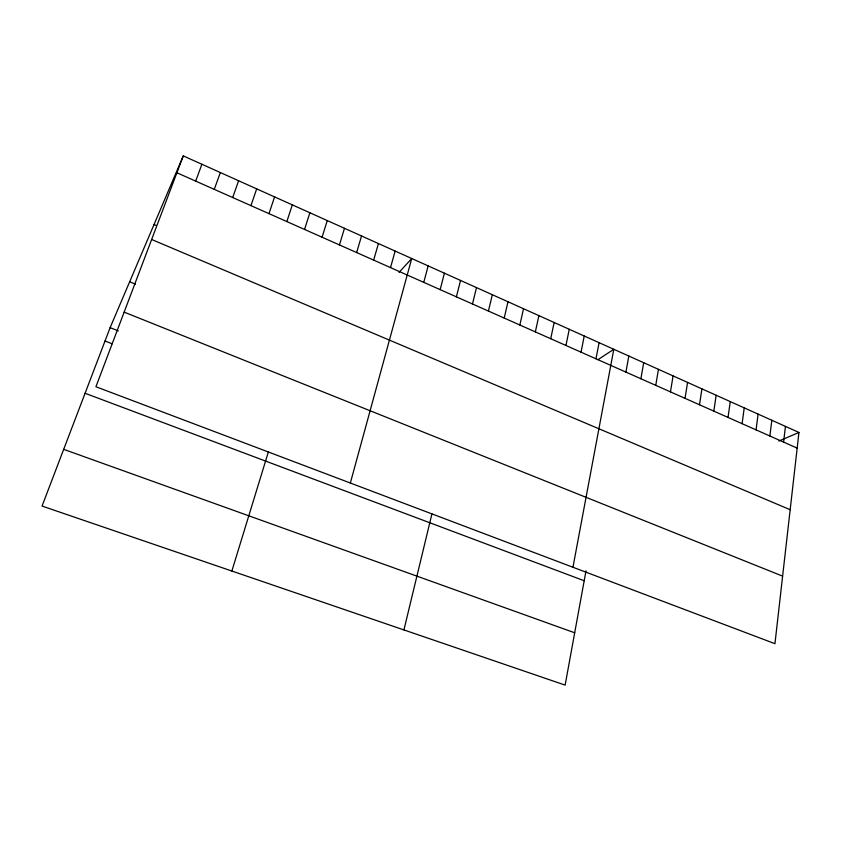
<?xml version="1.0" encoding="UTF-8"?>
<svg xmlns="http://www.w3.org/2000/svg" width="841" height="841" viewBox="0 0 841 841"><rect width="100%" height="100%" fill="white"/><g stroke="black" fill="none" stroke-linecap="round" stroke-linejoin="round"><path stroke-width="1.26" d="M798.95 432.453L774.95 643.691L95.927 386.744L183.275 155.89L798.95 432.453L778.903 441.031M783.581 442.093L785.452 426.398M769.872 436.006L771.828 420.279M756.048 429.867L758.088 414.108M742.098 423.675L744.232 407.874M728.033 417.43L730.251 401.599M713.83 411.123L716.154 395.259M699.502 404.763L701.92 388.868M685.047 398.35L687.56 382.424M670.466 391.874L673.073 375.916M655.749 385.346L658.45 369.346M640.895 378.744L643.701 362.723M625.914 372.09L628.816 356.037M585.998 570.871L565.131 685.11L42.05 506.061L110.118 327.654L183.275 155.89M572.952 567.255L613.804 349.288L597.94 359.685M595.964 358.802L599.086 342.676M581.015 352.169L584.243 336.011M565.94 345.472L569.273 329.283M550.718 338.713L554.156 322.492M535.349 331.89L538.902 315.638M519.854 325.015L523.523 308.731M504.211 318.066L507.985 301.751M488.421 311.054L492.311 294.707M403.922 629.93L431.927 513.893M472.484 303.979L476.5 287.601M456.39 296.841L460.532 280.431M440.158 289.63L444.416 273.199M423.769 282.355L428.153 265.893M350.34 483.018L411.733 258.513L399.055 272.389M390.518 267.596L395.154 251.07M373.656 260.111L378.429 243.554M356.626 252.552L361.535 235.964M339.438 244.92L344.484 228.3M231.864 571.028L268.458 451.638M322.082 237.215L327.265 220.563M304.547 229.435L309.877 212.752M286.855 221.572L292.321 204.868M268.973 213.646L274.587 196.91M250.923 205.624L256.684 188.868M232.694 197.53L238.613 180.741M214.276 189.362L220.353 172.542M195.68 181.099L201.903 164.258M63.685 449.346L574.687 632.779M85.088 393.273L584.19 580.753M105.03 340.994L112.105 343.769M110.118 327.654L118.318 330.902M124.153 312.127L782.624 576.138M129.651 281.788L135.538 284.195M151.643 239.485L790.172 509.709M154.04 224.536L156.437 225.567M176.894 172.762L797.173 448.127"/></g></svg>
